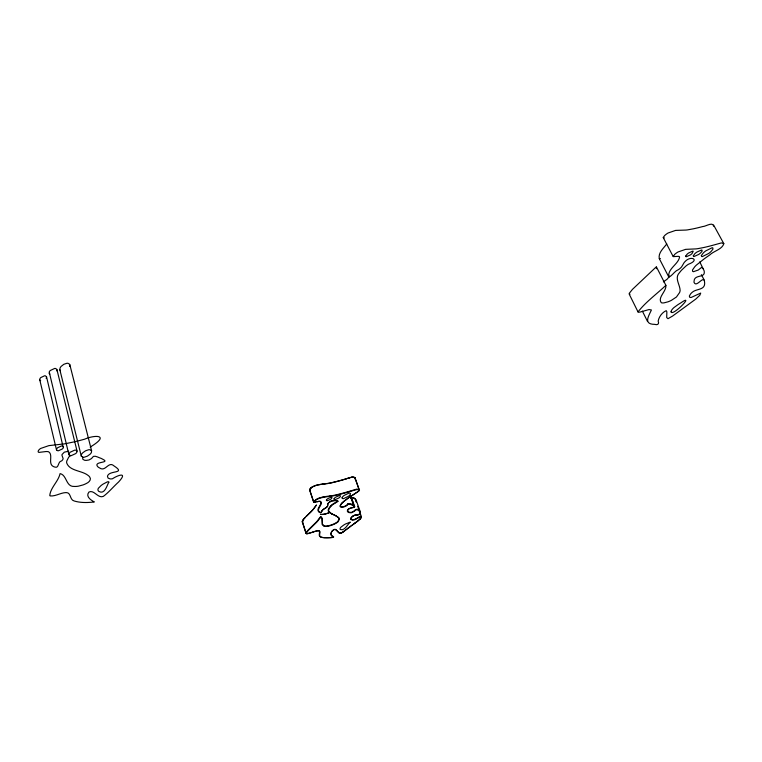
<?xml version="1.0" encoding="UTF-8"?>
<svg xmlns="http://www.w3.org/2000/svg" width="762" height="762" viewBox="0 0 762 762"><rect width="100%" height="100%" fill="white"/><g stroke="black" fill="none" stroke-linecap="round" stroke-linejoin="round"><path stroke-width="1.14" d="M309.562 489.633L309.934 489.937A2.181 0.781 -18.7 0 0 310.553 489.928M82.525 456.905L82.858 459.305L84.534 460.229A6.496 2.724 -13.7 0 0 86.344 460.372L88.964 459.981L91.421 458.61A7.63 3.2 -13.6 0 0 92.231 457.676C93.631 454.228 98.689 457.772 101.117 458.391A74.247 29.88 -12.8 0 1 103.051 459.4C110.814 463.286 92.107 461.115 98.069 467.011A22.212 9.239 -14.4 0 0 99.508 467.887C105.566 472.402 108.385 460.696 113.995 465.906C125.806 473.573 111.281 470.43 108.042 475.021A11.278 4.562 -14.5 0 0 107.49 476.44L108.071 478.079L110.138 478.907A4.639 1.867 -14.4 0 0 112.471 478.765C118.51 474.783 127.987 471.878 118.577 482.003C113.386 486.67 108.909 492.233 103.318 496.395C97.831 498.672 94.155 489.423 88.935 492.042C85.163 496.605 91.345 500.358 94.317 501.948C87.678 502.749 80.629 502.939 74.171 500.977C69.561 499.939 71.228 492.328 66.084 492.576C60.617 492.709 55.674 496.424 50.206 495.938L49.759 495.548C50.521 487.537 58.341 481.536 60.084 473.612C66.942 474.993 65.856 486.937 74.143 486.432A9.573 3.858 -13.7 0 0 78.343 486.185L83.02 484.937A13.192 5.324 -13.7 0 0 86.411 483.441C88.84 482.451 91.859 479.508 89.611 476.879A29.851 11.992 -13.3 0 0 88.078 475.402C81.686 470.335 69.713 471.259 66.646 462.867A36.052 15.154 -14 0 1 66.808 460.934L68.637 457.286A15.564 6.544 -13.5 0 1 70.161 455.828L70.714 455.4M356.035 501.463L355.892 500.367A28.937 9.82 -19 0 0 355.606 499.796L355.187 499.234A37.033 12.554 -18.8 0 0 353.939 498.138L353.149 497.71A9.792 3.343 -19.3 0 0 352.873 497.596L352.892 497.586A3.953 1.353 -19.4 0 1 353.063 497.624A5.572 1.905 -19.3 0 1 353.225 497.672A10.22 3.486 -19.3 0 1 353.52 497.786L354.32 498.224A37.376 12.659 -18.8 0 1 355.578 499.329M656.425 268.7L656.292 266.852L632.47 289.35L629.212 293.389L629.926 294.322M713.613 226.171C712.861 221.437 705.612 226.619 702.64 226.571A120.539 51.425 -30.7 0 1 693.229 228.838L687.581 229.876A22.984 9.477 -28.8 0 1 685.562 230.076L675.589 230.41L668.064 233.001A9.839 4.058 -28.1 0 0 664.674 235.525L663.254 237.42L664.312 237.877M340.214 505.92L340.214 506.597A4.877 1.657 -19.3 0 0 342.519 507.14M328.403 509.378L328.336 509.559A17.212 5.829 -19.2 0 0 328.355 511.112L330.927 513.264M69.666 366.398L69.675 364.312L68.018 363.303A2.848 1.4 -12.2 0 0 66.827 363.293L63.837 364.293L61.198 366.36A12.525 6.115 -12.4 0 0 60.027 368.198L59.827 369.665L81.296 456.171L83.106 457.248A2.934 1.238 -13.6 0 0 84.315 457.2L87.382 456.152L90.126 454.181A13.116 5.563 -13.4 0 0 91.402 452.457L91.602 450.828L69.809 364.607M309.601 489.442L311.363 487.566M56.75 370.846L56.855 369.389L55.626 368.513A2.391 1.162 -11.9 0 0 54.616 368.465L50.282 370.522A8.734 4.248 -12.1 0 0 49.225 371.98L68.894 454.714L70.209 455.647A2.457 1.038 -13.2 0 0 71.228 455.647L75.695 453.59A9.096 3.867 -13.1 0 0 76.829 452.218L77.048 451.085L56.931 369.618M313.687 501.634L316.135 499.453A6.477 2.257 -18.8 0 1 319.049 498.072A10.249 3.562 -18.8 0 1 323.002 497.043M309.886 489.071L311.096 487.766M314.125 501.748L316.43 499.729A6.115 2.134 -18.8 0 1 319.183 498.424A9.887 3.439 -18.8 0 1 323.002 497.434L324.031 497.205M356.254 502.082L356.292 500.472A29.28 9.925 -19 0 0 356.006 499.901L355.578 499.329M669.627 276.073L667.245 279.111L663.369 281.892M321.802 511.235L321.945 510.902A14.383 4.877 -19.1 0 1 322.183 510.569A7.334 2.486 -19 0 1 323.888 509.073L325.688 507.873A7.058 2.419 -18.8 0 0 327.727 505.882L327.917 504.206A7.906 2.715 -19.1 0 1 329.051 502.368L329.241 502.263M321.85 511.159L322.088 510.769A15.659 5.305 -19.1 0 1 322.421 510.292A6.982 2.372 -19 0 1 324.041 508.873L324.736 508.454M321.507 511.597L321.373 511.816A17.85 6.086 -18.5 0 1 321.126 512.188A3.705 1.257 -18.8 0 1 320.802 512.569L320.554 512.569M321.755 511.302L321.621 511.531A18.202 6.21 -18.5 0 1 321.364 511.902L321.307 511.978A4.048 1.372 -18.8 0 1 321.002 512.321L320.726 512.502M303.228 519.779L302.628 520.817A8.011 2.696 -18.6 0 0 302.524 521.179L302.533 521.341A2.267 0.762 -18.5 0 0 302.895 521.684M335.471 529.495L333.889 529.542L331.746 531.638A25.441 8.144 -19.4 0 0 330.851 534.133L331.327 535.657L333.165 537.048A10.706 3.391 -18.8 0 1 333.299 537.143L333.642 537.039M347.843 503.882A3.867 1.305 -19.4 0 0 347.701 504.063L347.405 504.425A5.715 1.943 -19.2 0 1 346.015 505.587L345.043 506.111A2.562 0.867 -19.2 0 1 343.357 506.654L342.786 506.74A4.515 1.534 -19.2 0 1 340.443 506.254M303.19 519.789L303.628 519.246A44.348 14.783 -19.2 0 1 304.6 518.093M666.769 243.926C663.635 248.183 658.006 252.784 659.301 258.623L668.836 277.082C672.294 275.844 674.58 270.958 678.59 269.558A8.801 3.448 -27.4 0 0 681.657 266.795L684.105 262.652A7.649 2.981 -27.7 0 1 684.943 261.699C690.734 254.984 700.497 259.852 688.362 264.281A14.869 5.715 -27.6 0 0 686.076 265.909L681.495 270.234A34.7 13.154 -27.7 0 0 679.542 272.615C674.113 278.016 680.056 284.531 680.114 290.532A28.099 10.687 -26.5 0 1 679.599 292.541L676.456 296.99L671.398 300.352A12.506 4.715 -26.7 0 1 667.95 301.838L663.997 302.866A9.077 3.419 -26.6 0 1 661.283 302.714C657.235 297.485 666.645 291.322 665.883 285.331L656.492 267.033M332.546 530.609L331.956 531.333A25.108 8.039 -19.3 0 0 331.099 533.819L331.556 535.315L333.394 536.705A11.135 3.534 -18.8 0 1 333.527 536.8L333.604 536.877M320.259 517.693L320.297 517.655A10.22 3.419 -18.9 0 0 320.088 517.903L317.878 520.865A44.777 15.145 -18 0 1 316.611 522.313L308.572 530.2A44.548 14.411 -19.2 0 0 307.591 531.333L306.572 532.876A8.049 2.629 -18.7 0 0 306.467 533.229L306.476 533.39A2.276 0.743 -18.6 0 0 306.981 533.752M332.327 530.876L333.823 529.571M304.895 517.76L304.371 518.351A44.691 14.888 -19.2 0 0 303.39 519.513L302.371 521.113A8.344 2.81 -18.6 0 0 302.276 521.484L302.276 521.665A2.648 0.895 -18.5 0 0 302.809 522.084M304.524 518.189L305.048 517.598M337.823 501.472L335.223 503.12A13.878 4.715 -19.2 0 0 331.384 505.72M311.715 511.035L312.553 510.111A44.567 15.526 -18 0 0 313.811 508.645L315.754 505.911A10.449 3.6 -18.9 0 1 315.935 505.692L315.973 505.654A10.173 3.505 -18.9 0 1 316.163 505.425L316.201 505.387A1.838 0.638 -18.8 0 1 316.516 505.073M305.648 516.988L306.391 516.198M311.363 511.388L312.249 510.445A44.215 15.392 -18 0 0 313.582 508.911L315.982 505.644A2.572 0.886 -18.8 0 1 316.392 505.235M359.978 519.112L360.531 518.484A9.611 3.134 -19.3 0 0 361.436 516.807M311.01 511.74L311.582 511.131M306.181 516.446L306.753 515.836M310.648 512.102L311.229 511.493M306.534 516.093L307.115 515.483M310.286 512.455L310.867 511.854M306.895 515.731L307.477 515.122M309.924 512.816L310.505 512.207M307.267 515.369L307.858 514.76M309.553 513.169L310.134 512.569M307.648 515.007L308.239 514.388M309.763 512.921L308.791 513.902M308.019 514.636L308.62 514.026M309.382 513.293L308.41 514.274M331.108 505.501L330.603 506.006A25.117 8.506 -19.4 0 0 328.441 509.368M331.48 505.711L330.984 506.206A24.775 8.382 -19.4 0 0 328.851 509.511L328.755 509.702A16.859 5.705 -19.2 0 0 328.765 511.226L330.651 513.102M342.395 502.72L343.033 502.139A46.453 15.507 -19.9 0 1 345.919 499.834L346.367 499.396A69.971 23.05 -20.1 0 1 348.444 497.881L348.901 497.557M342.605 502.529L343.233 501.901A46.101 15.392 -19.8 0 1 346.091 499.615M351.996 497.586L351.13 498.291A13.021 4.486 -19.2 0 1 350.901 498.491L351.53 497.929M354.987 510.169L356.959 509.226A3.972 1.314 -19.4 0 1 357.13 509.264A5.601 1.857 -19.4 0 1 357.292 509.302A10.258 3.4 -19.3 0 1 357.588 509.416L358.388 509.835A37.538 12.354 -18.9 0 1 359.635 510.911L360.055 511.464A29.413 9.687 -19 0 1 360.34 512.016L360.188 513.74L360.093 512.359A29.07 9.573 -19 0 0 359.816 511.807L359.397 511.254A37.205 12.24 -18.9 0 0 358.159 510.197L357.368 509.778A9.839 3.258 -19.3 0 0 357.092 509.683L356.53 509.588M351.339 498.167L352.377 497.5M357.788 521.008L358.311 520.503A26.089 8.572 -19.1 0 0 360.197 518.855L360.321 518.751A9.277 3.019 -19.3 0 0 361.188 517.131M357.435 521.284L357.959 520.779M357.616 521.056L356.549 521.97M357.435 521.189L356.73 521.827M346.291 529.495L344.472 530.981M345.653 530.076L346.519 529.323M344.824 530.619L344.281 531.124M356.721 521.741L355.321 522.894M356.54 521.875L355.102 523.056M344.462 530.895L344.1 531.266A33.604 10.925 -18.7 0 1 343.529 531.686M346.805 529.199L347.901 528.276M347.034 529.028L351.053 525.951M311.039 487.89L311.829 487.251M354.682 523.37L355.273 522.827M347.967 528.333L352.034 525.228M354.254 523.684L354.854 523.151M353.825 523.999L354.425 523.465M352.844 524.723L353.997 523.78M351.863 525.447L353.016 524.504M343.129 531.962L343.691 531.466A33.938 11.039 -18.7 0 0 344.272 531.038M349.215 497.443L356.883 492.262M311.325 487.68L312.172 487.032A6.086 2.181 -18.8 0 1 314.916 485.727A10.201 3.648 -18.8 0 1 318.868 484.822L319.916 484.594A32.833 11.544 -18.7 0 1 322.717 484.165M350.149 496.7L348.272 498.1A70.323 23.155 -20.1 0 0 346.186 499.624M357.178 492.176L357.892 491.585A4.858 1.686 -19.5 0 0 359.531 489.937M350.387 496.653L356.74 492.471M329.641 502.063L330.679 501.348M353.082 515.998L353.254 515.884A3.124 1.029 -19.4 0 1 354.397 515.283A1.791 0.591 -19.4 0 1 355.168 515.036L356.759 514.922M660.368 258.518L659.301 258.623M329.813 501.948L330.613 501.51M356.216 509.673L355.34 510.378A13.078 4.372 -19.2 0 1 353.93 511.483L351.844 512.578A2.019 0.667 -19.3 0 1 350.977 512.807L348.691 512.512M324.764 508.549L325.536 508.073A6.734 2.305 -18.8 0 0 327.508 506.101L327.66 504.539A8.268 2.838 -19.1 0 1 328.851 502.606M347.958 503.787L348.501 503.625M359.407 514.312L360.15 513.702L357.997 514.712M359.607 514.207L359.054 514.455M354.54 507.178L350.587 495.376M320.469 516.988L321.002 516.893M360.321 516.693C358.035 517.712 353.377 521.865 350.52 519.341M360.188 516.369C357.626 517.493 353.587 521.351 350.758 519.008M354.225 507.302L350.234 495.567M334.004 529.628L334.994 529.419M360.245 516.35L361.283 516.455A5.039 1.638 -19.4 0 1 361.398 516.722L361.407 516.817M333.318 537.21L332.432 537.391A4.763 1.514 -19 0 1 332.146 537.429A18.193 5.858 -19.1 0 1 331.689 537.477A13.583 4.353 -19.1 0 1 331.384 537.505L330.432 537.667A43.853 14.335 -19.4 0 1 325.107 537.734L323.85 537.61A20.65 6.668 -19.1 0 1 320.983 537.115A14.954 4.82 -19 0 1 319.497 535.962L319.316 535.467A24.098 7.772 -19.1 0 1 319.278 535.191L319.259 534.962A39.938 12.868 -19.4 0 1 319.278 534.419L319.535 532.362A30.88 10.039 -18.2 0 0 319.545 531.828L319.507 531.524A9.03 2.934 -18.6 0 0 319.316 531.114L319.249 531.057A3.8 1.238 -18.7 0 0 317.154 530.79L316.43 530.962M359.093 514.569L357.702 514.76M312.401 532.143L313.315 531.981M312.877 532.114L309.829 533.105A11.135 3.667 -18.6 0 1 308.867 533.381A5.496 1.8 -18.6 0 1 307.781 533.638L306.657 533.638M311.534 532.428L309.763 532.99A11.468 3.772 -18.6 0 1 308.772 533.286A5.839 1.915 -18.6 0 1 307.61 533.562L307.019 533.638M313.258 531.866L314.601 531.571M340.938 533.038L339.966 533.181A4.286 1.372 -19.1 0 1 339.347 533.048L339.252 533.019A17.135 5.496 -19.3 0 1 338.585 532.59L335.937 529.876A20.183 6.477 -18.7 0 0 335.632 529.657L335.261 529.466M347.224 478.45L349.663 477.812M313.687 531.724L316.192 531.133M346.853 478.565L348.996 478.022M346.929 478.669L345.748 478.907A89.783 34.547 -19.5 0 1 334.937 481.889L332.346 482.517A40.605 15.04 -19.3 0 1 330.727 482.889L330.441 482.946A19.964 7.277 -19.2 0 1 327.755 483.422L327.422 483.47M346.558 478.784L345.824 479.003A89.402 34.376 -19.5 0 1 335.051 481.975L332.48 482.603A40.234 14.897 -19.3 0 1 330.87 482.965L330.594 483.022A20.555 7.496 -19.2 0 1 327.631 483.537L326.45 483.594M349.244 477.822L350.815 477.488M349.863 477.641L351.396 477.345M314.954 531.343L317.316 530.904A4.143 1.343 -18.7 0 1 319.564 531.085L319.707 531.219A9.373 3.048 -18.6 0 1 319.897 531.638L319.945 531.952A31.223 10.144 -18.2 0 1 319.935 532.486L319.669 534.553A39.605 12.754 -19.4 0 0 319.649 535.086L319.669 535.305A23.774 7.658 -19.1 0 0 319.707 535.591L319.888 536.067A14.621 4.715 -19 0 0 321.364 537.191A20.317 6.563 -19.1 0 0 324.164 537.677M351.092 507.902L351.473 507.797A4.591 1.534 -19.3 0 1 352.454 507.587L352.835 507.521M354.082 507.33L353.416 507.444M350.977 477.336L351.882 477.25M355.483 515.083L355.302 515.122A2.124 0.695 -19.4 0 0 354.397 515.417A3.467 1.143 -19.4 0 0 353.139 516.084L352.939 516.198A8.773 2.867 -19.4 0 0 350.634 519.293M316.83 501.815L317.468 501.691A9.658 3.343 -18.7 0 1 318.63 501.472A4.848 1.686 -18.8 0 1 320.669 501.463C323.802 504.092 314.544 510.264 320.431 512.674M356.13 489.318L350.053 491.09A89.859 33.585 -19.5 0 1 339.233 494.1L336.652 494.738A40.434 14.545 -19.3 0 1 335.042 495.109L334.766 495.167A20.65 7.325 -19.2 0 1 331.784 495.7L329.936 495.948M323.021 497.005L324.05 496.805A32.985 11.278 -18.7 0 1 326.86 496.357L329.479 496.014M333.089 537.391L332.956 537.42A4.381 1.391 -19 0 1 332.632 537.467A10.449 3.343 -19 0 1 331.918 537.553A19.412 6.248 -19.1 0 1 331.137 537.62L330.784 537.648M355.473 514.969L356.616 514.931M353.997 507.463L354.025 507.454A1.743 0.581 -19.4 0 0 354.349 507.397M353.387 507.549L352.835 507.625A5.429 1.81 -19.3 0 0 351.596 507.883L350.32 508.159A3.172 1.057 -19.3 0 0 348.32 509.207L347.339 510.788A10.316 3.448 -19.5 0 0 347.424 511.273L347.462 511.378A16.364 5.467 -19.6 0 0 348.701 512.502M358.054 514.807L357.54 514.779M327.308 483.584L326.126 483.641M330.27 496.3L332.07 496.052A20.069 7.106 -19.2 0 0 334.766 495.557L335.051 495.5A40.815 14.678 -19.3 0 0 336.68 495.119L339.271 494.49A90.259 33.718 -19.5 0 0 350.129 491.461L356.111 489.709A4.486 1.553 -19.5 0 1 358.807 490.233M322.783 484.051L324.193 483.965M329.879 496.348L326.812 496.757A32.633 11.144 -18.7 0 0 324.031 497.195M323.726 484.032L322.517 484.089A32.471 11.43 -18.7 0 0 319.735 484.518L318.735 484.708A9.839 3.524 -18.8 0 0 314.906 485.708M333.718 500.663L333.165 500.634A3.772 1.295 -19 0 0 330.641 501.31M326.022 483.746L325.345 483.737M323.974 483.899L325.565 483.803M324.431 483.851L325.117 483.765M357.769 514.845L357.083 514.817M340.49 533.248L340.319 533.248A3.943 1.257 -19.1 0 1 339.7 533.124L339.614 533.105A16.802 5.391 -19.3 0 1 338.957 532.686L336.318 529.971A20.441 6.563 -18.7 0 0 336.004 529.742L334.947 529.371M333.489 500.596L334.68 500.586A11.554 3.953 -19 0 1 336.071 500.529L336.642 500.615A7.172 2.457 -19 0 1 337.547 500.777L337.804 500.901A2.076 0.714 -19.1 0 1 337.842 501.463M342.509 507.149L343.338 507.035A2.915 0.991 -19.2 0 0 345.262 506.416L346.31 505.844A6.067 2.057 -19.2 0 0 347.786 504.615L348.091 504.234A3.496 1.181 -19.4 0 1 348.224 504.082M333.804 500.558L334.985 500.577A11.916 4.077 -19 0 1 336.385 500.596A6.515 2.238 -19 0 1 337.252 500.729L337.404 500.805A1.724 0.591 -19.1 0 1 337.452 501.272L334.947 502.844A14.221 4.829 -19.2 0 0 331.013 505.511M68.723 451.18L64.303 452.161L62.103 454.457A8.039 3.41 -13.2 0 0 61.951 455.238L63.094 458.486A9.315 3.924 -12.9 0 1 61.712 460.839C57.588 461.458 59.093 468.487 55.112 467.163C46.52 465.182 53.902 455.124 48.625 451.79A5.639 2.4 -12.6 0 0 45.863 451.561L38.843 452.409L38.1 451.847L38.357 450.704A10.487 4.496 -12.6 0 1 40.596 448.475L48.873 445.627L63.246 444.008A24.203 10.658 -12.9 0 0 65.999 443.589L73.209 442.074A125.387 59.522 -12.3 0 0 84.62 439.188C95.136 434.588 109.985 434.902 91.24 446.427A62.503 26.165 -14.9 0 0 90.24 447.294M357.197 514.893L356.502 514.855M330.413 537.581L330.175 537.601A44.053 14.402 -19.4 0 1 324.822 537.658L324.326 537.639M360.607 516.626L361.045 516.798A4.686 1.534 -19.4 0 1 361.15 517.046L361.159 517.141M321.04 516.912L321.783 517.598A30.699 10.249 -18.3 0 1 322.088 518.284A45.911 15.316 -18 0 1 322.259 519.008L322.469 524.275L324.288 525.904M320.059 512.597L319.621 512.445A5.486 1.867 -18.9 0 1 319.488 512.388L319.335 512.293A10.449 3.562 -19 0 1 319.154 512.169C314.925 509.016 323.336 504.12 320.288 501.396A4.486 1.553 -18.8 0 0 318.421 501.406A9.296 3.21 -18.7 0 0 317.306 501.606L315.401 501.996A6.144 2.153 -18.8 0 1 314.887 502.091M349.044 504.044L350.844 504.501A34.757 11.611 -18.8 0 1 352.749 505.511L353.273 505.873A44.691 14.878 -18.7 0 1 354.035 506.539L354.32 506.882A8.763 2.934 -19.3 0 1 354.463 507.149M349.32 503.672L351.053 504.12M313.934 502.129L314.001 502.139A2.191 0.762 -18.7 0 0 314.63 502.12L315.087 502.168A5.782 2.029 -18.8 0 0 315.573 502.082M320.878 517.303L320.973 517.341A6.01 2.01 -18.7 0 1 321.126 517.446A8.906 2.981 -18.7 0 1 321.307 517.617L321.326 517.646A13.497 4.515 -18.6 0 1 321.393 517.722L321.431 517.779A27.308 9.115 -18.4 0 1 321.821 518.627A45.606 15.202 -18 0 1 322.012 519.341L322.221 524.608L324.088 526.275A8.049 2.648 -19 0 0 331.194 525.361A10.192 3.362 -19 0 0 335.737 523.399L337.014 522.627A7.572 2.496 -19 0 0 338.242 521.656L339.385 519.122M40.662 380.733L39.834 380.067L39.891 378.819A7.544 3.629 -11.8 0 1 40.796 377.571L44.52 375.809A2.057 0.991 -11.7 0 1 45.387 375.847L46.53 376.78L63.313 447.78A7.81 3.353 -12.8 0 1 62.351 448.961L58.531 450.723A2.115 0.905 -12.9 0 1 57.655 450.723L56.502 449.913L39.767 379.876M335.118 515.398L332.099 514.026M332.432 514.198L336.28 515.969M335.328 515.598L338.623 517.541A23.012 7.591 -18.7 0 1 339.395 519.122M331.775 513.864L332.48 514.112M332.156 513.95L330.822 513.34M331.832 513.779L330.537 513.178M336.452 516.179L338.233 517.446A22.669 7.477 -18.7 0 1 338.995 518.998L337.871 521.465A7.22 2.381 -19 0 1 336.709 522.389L335.48 523.132A9.849 3.248 -19 0 1 331.089 525.018A7.706 2.534 -19 0 1 324.231 525.932M49.816 374.123L49.054 373.209M665.883 285.331C657.149 293.694 645.681 301.971 638.023 311.896L639.651 312.182L649.062 309.553L651.405 309.972C648.643 316.154 643.071 324.298 654.796 324.374C657.606 325.336 659.435 323.907 658.168 321.116C658.949 316.782 662.188 312.372 666.236 310.667L666.855 311.791L666.693 317.554L668.007 318.687L672.541 316.087L695.735 299.114L699.83 295.256L700.716 293.065L691.267 297.418A4.448 1.638 -26.9 0 1 689.762 297.332L689.334 296.075L690.562 293.97A10.859 3.991 -27 0 1 692.258 292.265C696.611 288.331 706.022 290.57 704.526 281.588C703.431 274.872 696.62 288.112 694.077 282.445A21.469 8.011 -27.6 0 1 694.068 281.197C694.153 274.358 704.621 277.987 704.307 272.301A69.323 26.794 -26.3 0 0 704.136 270.834L699.764 261.89M60.455 370.761L59.827 369.665M703.545 268.986L701.697 267.338L699.583 268.976A7.296 2.8 -27.5 0 1 698.211 270.043L693.534 271.672A6.22 2.381 -27.6 0 1 692.601 271.301L692.506 269.967L694.611 266.957A19.545 7.42 -27.8 0 1 696.258 265.214L703.945 259.042A89.935 32.404 -27.9 0 1 706.803 256.994L707.603 256.432A61.017 22.46 -27.9 0 1 709.765 254.946C713.794 250.917 722.166 249.431 723.824 243.678L713.623 225.057M723.824 243.678L721.433 242.907L712.784 245.288A121.606 49.997 -30.2 0 1 703.316 247.612L697.64 248.688A23.174 9.201 -28.5 0 1 695.62 248.907L685.619 249.355L678.047 251.965A9.916 3.943 -27.7 0 0 674.599 254.47L673.246 256.632L678.18 256.346A5.315 2.115 -27.6 0 1 679.58 256.937C678.456 264.395 667.302 268.643 668.836 277.082M313.649 501.939L309.61 489.804L313.649 501.939L314.335 502.206A1.962 0.686 -18.7 0 0 314.973 502.177M701.364 274.691L704.202 280.035M663.264 237.592L673.151 256.508M642.376 311.125L647.529 321.478M629.193 294.103L638.099 312.068M359.216 489.823L354.921 477.717M91.602 450.828L89.811 449.732A2.943 1.248 -13.6 0 0 88.602 449.77L85.496 450.828L82.734 452.818A12.964 5.477 -13.8 0 0 81.477 454.552L81.296 456.171M354.997 477.841L359.283 489.995M356.273 500.434L360.397 512.207M361.369 516.626L357.73 506.254M63.484 446.799L62.341 445.98A2.115 0.914 -12.9 0 0 61.455 445.97L57.617 447.751A7.753 3.324 -13 0 0 56.664 448.942L56.502 449.913M350.939 496.033L354.721 506.901A9.106 3.048 -19.3 0 0 354.568 506.53L354.273 506.178A45.025 15.002 -18.7 0 0 353.501 505.511L353.263 505.32A37.395 12.487 -18.8 0 0 351.082 504.111M340.462 506.244L340.471 505.606A17.85 6.048 -19.5 0 1 342.548 502.472M302.304 521.751L306.076 533.276A2.667 0.867 -18.6 0 0 306.6 533.676M77.048 451.085L75.752 450.132A2.467 1.048 -13.3 0 0 74.724 450.132L70.237 452.199A9.02 3.829 -13.4 0 0 69.104 453.58L68.894 454.714M302.343 521.837L306.095 533.352M46.53 376.78L46.396 377.838A7.591 3.658 -11.6 0 1 46.13 378.323M306.076 533.276L306.067 533.095A8.382 2.743 -18.7 0 1 306.172 532.733L307.21 531.152A44.882 14.526 -19.2 0 1 308.2 530.009L316.24 522.122A44.415 15.03 -18 0 0 317.497 520.684L319.697 517.722A10.497 3.515 -18.9 0 1 319.878 517.512L319.916 517.465A2.581 0.867 -18.8 0 1 320.345 517.055M356.159 489.28A4.848 1.686 -19.5 0 1 359.064 489.88M354.978 510.169A12.735 4.258 -19.2 0 1 353.616 511.254L351.892 512.188A1.686 0.562 -19.3 0 1 351.015 512.435L348.91 512.14A16.021 5.353 -19.6 0 1 347.72 511.026L347.672 510.94A9.973 3.334 -19.5 0 1 347.586 510.464L348.148 509.445A3.515 1.172 -19.3 0 1 350.339 508.283M350.882 518.97A8.439 2.762 -19.4 0 1 353.054 515.988M343.167 531.762A5.277 1.686 -19.1 0 1 341.062 533.057M320.373 517.636A1.848 0.619 -18.8 0 1 320.621 517.341M330.575 501.463A4.124 1.419 -19 0 1 333.365 500.72M359.264 490.28A4.496 1.562 -19.5 0 1 357.692 491.795M340.223 505.92A18.202 6.163 -19.5 0 1 342.338 502.72M359.988 519.112A25.746 8.449 -19.1 0 1 358.111 520.732M343.005 531.981A4.943 1.581 -19.1 0 1 341.109 533.162M329.794 512.464A9.801 3.324 -18.9 0 1 327.193 513.474A7.668 2.6 -18.9 0 1 320.345 514.34A8.011 2.715 -18.9 0 0 327.146 513.369A10.144 3.448 -18.9 0 0 329.46 512.483M312.039 487.223A6.448 2.315 -18.8 0 1 314.935 485.842M351.911 477.212A4.829 1.724 -19.4 0 1 354.816 477.85A4.477 1.6 -19.5 0 1 354.673 478.145M355.283 477.907A4.829 1.724 -19.5 0 1 354.711 478.746M310.486 489.547A1.953 0.705 -18.7 0 1 310.096 489.547M351.739 477.136A4.467 1.6 -19.4 0 1 354.406 477.745M671.055 311.839C672.36 317.021 696.135 292.179 680.552 303.057A24.403 8.83 -26.6 0 0 677.885 304.695L673.97 307.562A11.02 4.029 -26.6 0 0 672.055 309.582L671.751 310.029A11.811 4.315 -26.6 0 0 671.055 311.839M342.033 497.9L342.852 498.643A2.219 0.762 -19.3 0 0 343.662 498.577L348.472 496.281A9.887 3.429 -19.2 0 0 349.882 495.014L350.568 493.643L349.758 493.071A2.229 0.772 -19.4 0 0 348.948 493.128L344.1 495.443A9.811 3.381 -19.4 0 0 342.7 496.719L342.033 497.9M108.852 482.108C106.861 485.642 104.794 494.652 99.05 491.528A12.344 4.886 -14.4 0 1 98.003 490.166L97.946 489.823A11.535 4.562 -14.4 0 1 98.469 488.156L100.975 485.632A25.422 10.03 -14.7 0 1 103.051 484.127L107.509 481.775L108.852 482.108M685.724 256.08L685.905 256.603A2.01 0.791 -27.8 0 0 686.419 256.699L690.353 254.937A7.41 2.934 -27.8 0 0 692.048 253.575L693.201 251.241A2.01 0.791 -27.9 0 0 692.687 251.146L688.734 252.917A7.382 2.905 -27.9 0 0 687.029 254.279L685.724 256.08M693.315 255.794L693.506 256.394A2.343 0.914 -27.9 0 0 694.106 256.508L698.687 254.451A8.649 3.4 -27.9 0 0 700.678 252.87L702.05 251.222L702.05 250.155A2.353 0.924 -28 0 0 701.45 250.031L696.839 252.108A8.611 3.353 -27.9 0 0 694.849 253.689L693.315 255.794M326.384 500.167L326.86 500.72A1.591 0.552 -19 0 0 327.431 500.701L330.537 499.348A5.877 2.048 -18.9 0 0 331.556 498.481L332.022 497.662L331.537 497.224A1.591 0.552 -19 0 0 330.956 497.243L327.851 498.596A5.848 2.029 -19 0 0 326.822 499.472L326.384 500.167M333.956 498.996L334.499 499.643A1.848 0.638 -19.1 0 0 335.166 499.624L338.776 498.053A6.839 2.372 -19.1 0 0 339.976 497.034L340.528 496.072L339.976 495.557A1.857 0.648 -19.2 0 0 339.309 495.576L335.68 497.167A6.81 2.353 -19.2 0 0 334.47 498.177L333.956 498.996M701.354 255.565L701.659 256.48A2.8 1.086 -27.9 0 0 702.412 256.556L708.708 253.451A12.506 4.886 -28 0 0 711.108 251.45L712.984 249.088L712.813 247.85A2.819 1.095 -28.1 0 0 712.06 247.774L705.717 250.898A12.43 4.791 -28.1 0 0 703.316 252.917L701.354 255.565M350.101 522.227C347.396 524.608 344.595 531.143 340.309 529.542A9.563 3.086 -19.3 0 1 340.081 528.552L340.157 528.295A8.934 2.877 -19.2 0 1 341.081 527.056L343.614 525.132A19.764 6.334 -19.4 0 1 345.51 523.989L350.101 522.227"/></g></svg>
